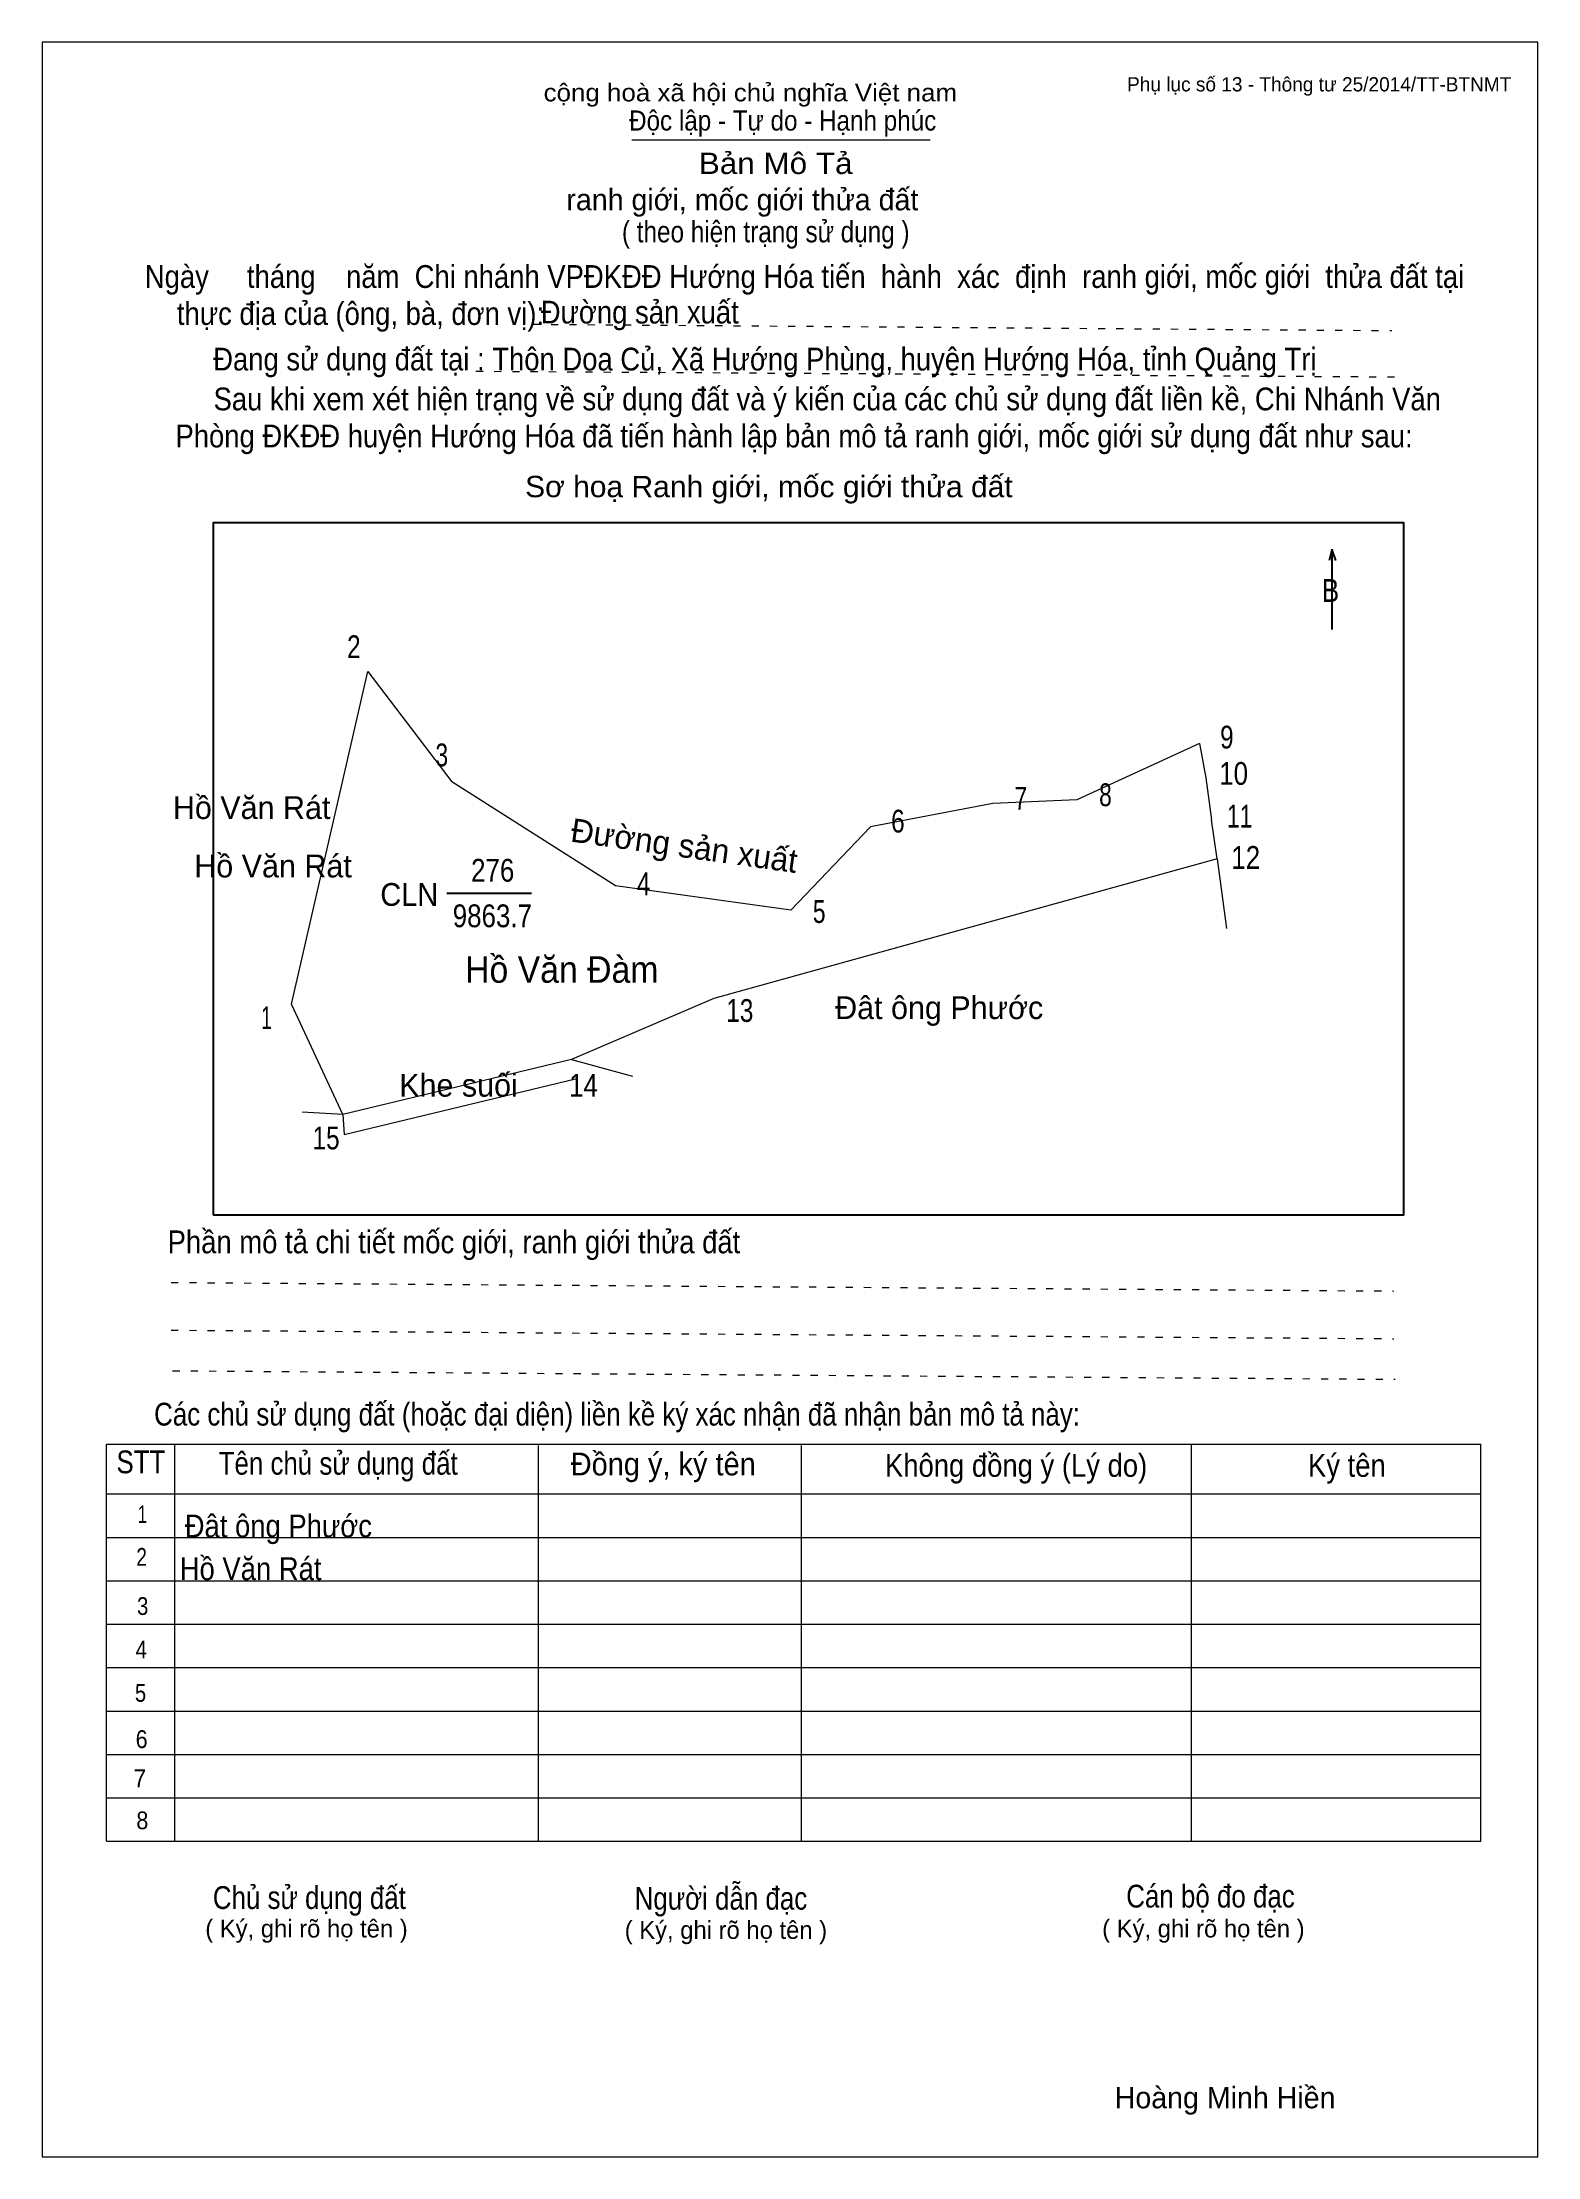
# Model space of a CAD drawing. Header units: centimetres. Extents: x 0 to 21, y 0 to 29.7.
import ezdxf
from ezdxf.enums import TextEntityAlignment as Align

# ---------------------------------------------------------------- set-up
doc = ezdxf.new("R2010")
doc.units = ezdxf.units.CM
doc.header["$LTSCALE"] = 0.13
doc.linetypes.add('DOTTED', pattern=[1.5, 0.3, -1.2])
for name, color, linetype, lineweight in [('1', 7, 'Continuous', 13), ('33', 7, 'Continuous', 25), ('6', 7, 'Continuous', 13), ('62', 7, 'Continuous', 13)]:
    doc.layers.add(name, color=color, linetype=linetype, lineweight=lineweight)
for name, color, linetype in [('2', 7, 'Continuous'), ('32', 7, 'Continuous'), ('34', 7, 'Continuous'), ('63', 7, 'Continuous')]:
    doc.layers.add(name, color=color, linetype=linetype)

msp = doc.modelspace()

# ---------------------------------------------------------------- linework, layer by layer
at = {"layer": '1'}
msp.add_lwpolyline([(21, 0), (21, 29.7), (0, 29.7), (0, 0)], close=True, dxfattribs=at)
at = {"layer": '33'}
msp.add_line((5.68, 17.75), (6.87, 17.75), dxfattribs=at)
at = {"layer": '6'}
for p, q in [((4.57, 20.86), (5.75, 19.31)), ((16.5, 18.23), (16.42, 18.78)), ((16.5, 18.23), (16.63, 17.25)), ((7.43, 15.41), (8.29, 15.18)), ((4.22, 14.64), (3.65, 14.67))]:
    msp.add_line(p, q, dxfattribs=at)
for points in [[(4.22, 14.64), (3.5, 16.19), (4.57, 20.86)], [(16.25, 19.85), (14.53, 19.06), (13.35, 19.01), (11.63, 18.68), (10.51, 17.51), (8.05, 17.85), (5.75, 19.31)], [(16.25, 19.85), (16.34, 19.37), (16.42, 18.78)], [(16.5, 18.23), (9.43, 16.27), (7.43, 15.41), (4.22, 14.64)], [(4.22, 14.64), (4.24, 14.36), (7.49, 15.14)]]:
    msp.add_lwpolyline(points, dxfattribs=at)
at = {"layer": '62'}
for p, q in [((8.28, 28.33), (12.47, 28.33)), ((0.9, 10.01), (20.2, 10.01)), ((0.9, 4.43), (0.9, 10.01)), ((1.86, 4.43), (1.86, 10.01)), ((6.97, 4.43), (6.97, 9.99)), ((10.66, 4.43), (10.66, 9.99)), ((16.14, 4.43), (16.14, 10.01)), ((20.2, 4.43), (20.2, 10.01)), ((0.9, 9.31), (20.2, 9.31)), ((0.9, 8.7), (20.2, 8.7)), ((0.9, 8.09), (20.2, 8.09)), ((0.9, 7.48), (20.2, 7.48)), ((0.9, 6.87), (20.2, 6.87)), ((0.9, 6.26), (20.2, 6.26)), ((0.9, 5.65), (20.2, 5.65)), ((0.9, 5.04), (20.2, 5.04)), ((0.9, 4.43), (20.2, 4.43))]:
    msp.add_line(p, q, dxfattribs=at)
at = {"layer": '62', "linetype": 'DOTTED'}
for p, q in [((6.89, 25.74), (18.95, 25.65)), ((6.09, 25.08), (19.04, 25)), ((1.81, 12.28), (18.98, 12.16)), ((1.81, 11.61), (18.98, 11.49)), ((1.83, 11.04), (19, 10.92))]:
    msp.add_line(p, q, dxfattribs=at)
at = {"layer": '62', "lineweight": 25}
for p, q in [((18.11, 22.58), (18.11, 21.45)), ((18.11, 22.57), (18.07, 22.42)), ((18.11, 22.57), (18.16, 22.42))]:
    msp.add_line(p, q, dxfattribs=at)
msp.add_lwpolyline([(2.4, 13.23), (19.12, 13.23), (19.12, 22.95), (2.4, 22.95)], close=True, dxfattribs=at)

# ---------------------------------------------------------------- texts
at = {"layer": '2'}
msp.add_text('Đường sản xuất', height=0.3318, rotation=352.059, dxfattribs=at).set_placement((8.992, 18.253), align=Align.CENTER)
at = {"layer": '2', "width": 0.95}
msp.add_text('Hồ Văn Đàm', height=0.3732, dxfattribs=at).set_placement((7.295, 16.49), align=Align.CENTER)
at = {"layer": '32'}
for s, width, p in [('2', 0.8, (4.375, 21.05)), ('9', 0.8, (16.635, 19.78)), ('3', 0.75, (5.61, 19.53)), ('10', 0.85, (16.73, 19.27)), ('7', 0.75, (13.74, 18.92)), ('8', 0.75, (14.93, 18.97)), ('6', 0.8, (12.015, 18.6)), ('11', 0.75, (16.815, 18.67)), ('12', 0.85, (16.9, 18.09)), ('4', 0.8, (8.445, 17.72)), ('5', 0.75, (10.91, 17.33)), ('1', 0.65, (3.15, 15.84)), ('13', 0.8, (9.795, 15.94)), ('14', 0.85, (7.6, 14.89)), ('15', 0.8, (3.985, 14.15))]:
    msp.add_text(s, height=0.32, dxfattribs=dict(at, width=width)).set_placement(p, align=Align.CENTER)
at = {"layer": '33'}
for s, p in [('Hồ Văn Rát', (2.94, 18.79)), ('Hồ Văn Rát', (3.24, 17.97)), ('Đât ông Phước', (12.595, 15.98)), ('Đât ông Phước', (12.595, 15.98)), ('Khe suối', (5.845, 14.89))]:
    msp.add_text(s, height=0.32, dxfattribs=at).set_placement(p, align=Align.CENTER)
at = {"layer": '33', "width": 0.85}
for s, p in [('276', (6.325, 17.91)), ('9863.7', (6.32, 17.27))]:
    msp.add_text(s, height=0.32, dxfattribs=at).set_placement(p, align=Align.CENTER)
at = {"layer": '33', "width": 0.95}
msp.add_text('CLN', height=0.32, dxfattribs=at).set_placement((5.56, 17.57), align=Align.RIGHT)
at = {"layer": '34', "width": 0.9}
for s, p in [('Đường sản xuất', (7, 25.75)), ('Đât ông Phước', (2, 8.7)), ('Hồ Văn Rát', (1.93, 8.1))]:
    msp.add_text(s, height=0.32, dxfattribs=at).set_placement(p)
at = {"layer": '62'}
for s, height, width, p in [('cộng hoà xã hội chủ nghĩa Việt nam', 0.2474, 1.1, (7.04, 28.87)), ('Độc lập - Tự do - Hạnh phúc', 0.2828, 0.9, (8.24, 28.46)), ('Bản Mô Tả', 0.3, 1.1, (9.22, 27.85)), ('( theo hiện trạng sử dụng )', 0.3, 0.85, (8.14, 26.89)), ('Ngày     tháng    năm  Chi nhánh VPĐKĐĐ Hướng Hóa tiến  hành  xác  định  ranh giới, mốc giới  thửa đất tại ', 0.32, 0.9, (1.44, 26.25)), ('thực địa của (ông, bà, đơn vị): ', 0.32, 0.9, (1.89, 25.73)), ('Đang sử dụng đất tại : Thôn Doa Củ, Xã Hướng Phùng, huyện Hướng Hóa, tỉnh Quảng Trị', 0.32, 0.9, (2.4, 25.09)), ('     Sau khi xem xét hiện trạng về sử dụng đất và ý kiến của các chủ sử dụng đất liền kề, Chi Nhánh Văn ', 0.32, 0.9, (1.87, 24.53)), ('Phòng ĐKĐĐ huyện Hướng Hóa đã tiến hành lập bản mô tả ranh giới, mốc giới sử dụng đất như sau:', 0.32, 0.9, (1.87, 24.01)), ('Sơ hoạ Ranh giới, mốc giới thửa đất', 0.3, 1.05, (6.78, 23.31)), ('B', 0.32, 0.85, (17.97, 21.84)), ('Phần mô tả chi tiết mốc giới, ranh giới thửa đất ', 0.32, 0.9, (1.76, 12.69)), ('Các chủ sử dụng đất (hoặc đại diện) liền kề ký xác nhận đã nhận bản mô tả này:', 0.32, 0.85, (1.57, 10.27))]:
    msp.add_text(s, height=height, dxfattribs=dict(at, width=width)).set_placement(p)
msp.add_text('ranh giới, mốc giới thửa đất', height=0.3, dxfattribs=at).set_placement((7.36, 27.34))
for s, height, width, p in [('STT', 0.32, 0.85, (1.385, 9.6)), ('Tên chủ sử dụng đất', 0.32, 0.85, (4.155, 9.58)), ('Đồng ý, ký tên', 0.32, 0.95, (8.72, 9.57)), ('Không đồng ý (Lý do)', 0.32, 0.9, (13.675, 9.55)), ('Ký tên', 0.32, 0.9, (18.32, 9.55)), ('1', 0.25, 0.7, (1.405, 8.9)), ('2', 0.25, 0.8, (1.395, 8.3)), ('3', 0.25, 0.85, (1.41, 7.61)), ('4', 0.25, 0.85, (1.39, 7)), ('5', 0.25, 0.85, (1.38, 6.39)), ('6', 0.25, 0.9, (1.395, 5.74)), ('7', 0.25, 0.95, (1.37, 5.19)), ('8', 0.25, 0.9, (1.405, 4.6)), ('Người dẫn đạc', 0.32, 0.85, (9.53, 3.47)), ('Chủ sử dụng đất', 0.32, 0.85, (3.75, 3.48)), ('Cán bộ đo đạc', 0.32, 0.85, (16.405, 3.5))]:
    msp.add_text(s, height=height, dxfattribs=dict(at, width=width)).set_placement(p, align=Align.CENTER)
for p in [(3.71, 3.08), (9.6, 3.06), (16.305, 3.08)]:
    msp.add_text('( Ký, ghi rõ họ tên )', height=0.25, dxfattribs=at).set_placement(p, align=Align.CENTER)
at = {"layer": '63'}
msp.add_text('Phụ lục số 13 - Thông tư 25/2014/TT-BTNMT', height=0.2, dxfattribs=at).set_placement((20.63, 29.01), align=Align.RIGHT)
msp.add_text('Hoàng Minh Hiền', height=0.3, dxfattribs=at).set_placement((16.61, 0.68), align=Align.CENTER)

doc.saveas('drawing.dxf')
